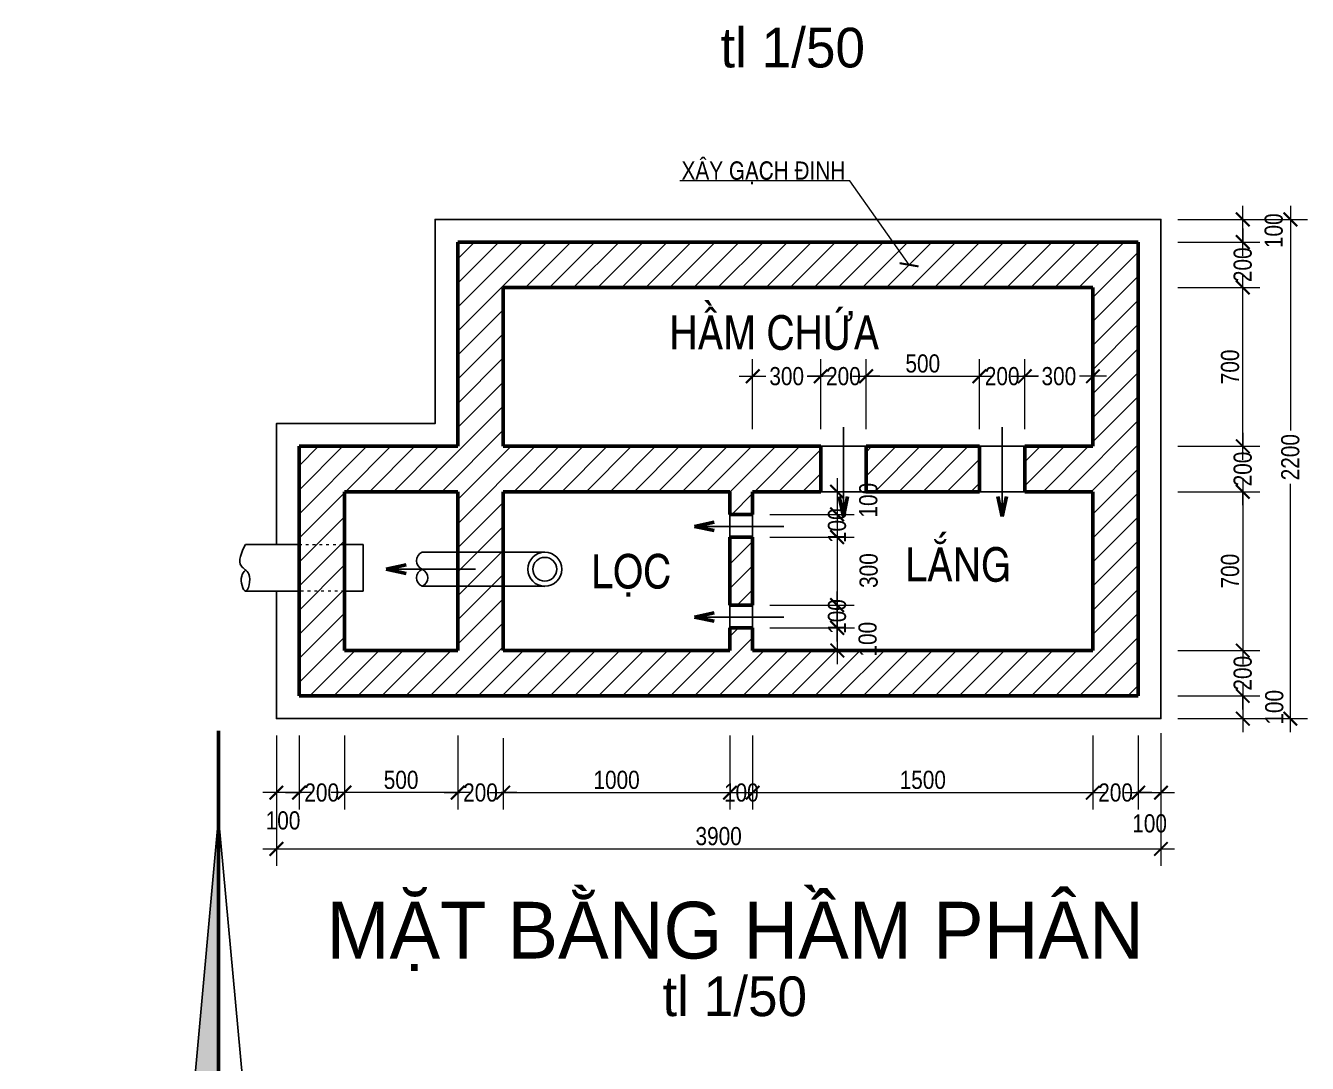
# Model space of a CAD drawing. Header units: millimetres. Extents: x -37049 to 129367, y 25385 to 90033.
# Drawn here: x 30335 to 41636, y 57047 to 66193 of the extents above; entities that cross this region are included whole.
import ezdxf
from ezdxf.enums import TextEntityAlignment as Align

# ---------------------------------------------------------------- set-up
doc = ezdxf.new("R2010")
doc.units = ezdxf.units.MM
doc.header["$MEASUREMENT"] = 0
doc.linetypes.add('ACAD_ISO03W100', pattern=[30, 12, -18])
for name, color, linetype, lineweight in [('DUONGDAN', 8, 'Continuous', 9), ('NKHUAT1', 54, 'ACAD_ISO03W100', 15), ('NKT', 9, 'Continuous', 0), ('NMANH3', 25, 'Continuous', 9), ('NTHAY2', 51, 'Continuous', 25), ('NTHAY3', 41, 'Continuous', 25), ('Ntuong2', 150, 'Continuous', 50)]:
    doc.layers.add(name, color=color, linetype=linetype, lineweight=lineweight)
doc.layers.add('NCHU', color=70, linetype='Continuous')
doc.styles.add('4', font='vmariage.ttf', dxfattribs={"height": 500})
doc.styles.add('AVO', font='vhelvcn.ttf')
doc.styles.add('FRANKO', font='vfranko.ttf', dxfattribs={"height": 500})
doc.dimstyles.new('50', dxfattribs={"dimtxt": 160, "dimasz": 120, "dimexe": 150, "dimexo": 150, "dimgap": 30, "dimtad": 1, "dimdec": 0, "dimlfac": 0.5, "dimzin": 0, "dimdsep": 46, "dimtxsty": 'AVO', "dimblk": 'ARCHTICK', "dimcen": -2, "dimdle": 120, "dimclrd": 256, "dimclre": 256, "dimclrt": 1, "dimadec": 0, "dimazin": 0, "dimtfac": 1, "dimtdec": 0, "dimtix": 1, "dimtmove": 2, "dimatfit": 3, "dimldrblk": 'ARCHTICK', "dimfxl": 0, "dimtolj": 1, "dimtzin": 0, "dimlwd": 0, "dimlwe": 0, "dimarcsym": 0})

# ---------------------------------------------------------------- blocks, each defined once
blk = doc.blocks.new('A$C7419628A')
at = {"layer": 'NTHAY2'}
h = blk.add_hatch(color=256, dxfattribs=at)
h.paths.add_polyline_path([(1701.181442331406, 5800.521993610768), (1487.545180433117, 3470.969979736932, -0.07935660306080584), (1701.181442331545, 3505.091756688722)])
h.paths.add_polyline_path([(1701.181442331617, 2133.394493488238, -0.1255700699201469), (1372.569732549367, 2217.244213410122), (1269.684468672123, 1095.353334336069), (1701.181442331617, 1750.307878665313)])
h.paths.add_polyline_path([(2387.030073931812, 2819.243125088513, 0.4142135623730951), (1701.181442331545, 3505.091756688722), (1701.181442331545, 3389.932804621523, -0.4142135623730951), (2271.871121864649, 2819.243125088506, -0.4142135623730951), (1701.181442331617, 2248.553445555437), (1701.181442331617, 2133.394493488238, 0.4142135623730951)])
for p, q in [((1487.545180432833, 3470.969979736779), (1701.181442331159, 5800.521993610579)), ((1701.181442331159, 5800.521993610579), (1701.181442331268, 3389.932804621356)), ((1914.817704229696, 3470.969979736794), (1701.181442331159, 5800.521993610579)), ((1269.684468671912, 1095.353334335894), (1372.569732549156, 2217.24421340994)), ((1701.18144233137, 2248.55344555527), (1701.181442331406, 1750.307878665146)), ((2132.678415990973, 1095.353334335952), (2029.79315211362, 2217.244213409977)), ((1701.181442331406, 1750.307878665146), (1269.684468671912, 1095.353334335894)), ((1701.181442331406, 1750.307878665146), (2132.678415990973, 1095.353334335952))]:
    blk.add_line(p, q, dxfattribs=at)
for radius in [685.8486316002366, 570.6896795330421]:
    blk.add_circle((1701.181442331334, 2819.243125088302), radius, dxfattribs=at)
at = {"layer": 'Ntuong2'}
for p, q in [((1701.181442331159, 6564.004552650207), (1701.181442331159, 0)), ((3402.362815574859, 2819.243125088302), (6.90874585416168e-05, 2819.243125088302))]:
    blk.add_line(p, q, dxfattribs=at)
at = {"layer": 'NTHAY2', "style": '4'}
blk.add_text('B', height=750, dxfattribs=at).set_placement((1376.938793414389, 2546.817563227603))
blk = doc.blocks.new('_ARCHTICK')
at = {"color": 0, "linetype": 'ByBlock', "const_width": 0.15}
blk.add_lwpolyline([(-0.5, -0.5), (0.5, 0.5)], dxfattribs=at)
blk = doc.blocks.new('*D129')
at = {"layer": 'DEFPOINTS', "color": 0}
for p in [(32545.42689489602, 60085.52011235108), (40345.42689489602, 60107.82575509249), (40345.42689489602, 58937.34508519855)]:
    blk.add_point(p, dxfattribs=at)
at = {"layer": 'NKT', "lineweight": 0}
for p, q in [((32545.42689489602, 59935.52011235108), (32545.42689489602, 58787.34508519855)), ((40345.42689489602, 59957.82575509249), (40345.42689489602, 58787.34508519855)), ((32425.42689489602, 58937.34508519855), (40465.42689489602, 58937.34508519855))]:
    blk.add_line(p, q, dxfattribs=at)
at = {"layer": 'NKT', "lineweight": 0, "xscale": 120, "yscale": 120, "zscale": 120, "rotation": 180}
blk.add_blockref('_ARCHTICK', (32545.42689489602, 58937.34508519855), dxfattribs=at)
at = {"layer": 'NKT', "lineweight": 0, "xscale": 120, "yscale": 120, "zscale": 120}
blk.add_blockref('_ARCHTICK', (40345.42689489602, 58937.34508519855), dxfattribs=at)
at = {"layer": 'NKT', "color": 1, "insert": (36445.42689489602, 59049.05175186522), "char_height": 160, "attachment_point": 5, "style": 'AVO'}
blk.add_mtext('\\A1;3900', dxfattribs=at)
blk = doc.blocks.new('*D134')
at = {"layer": 'DEFPOINTS', "color": 0}
for p in [(36745.42689489602, 61685.52011235108), (36745.42689489602, 61085.52011235108), (37489.63610558951, 61085.52011235108)]:
    blk.add_point(p, dxfattribs=at)
at = {"layer": 'NKT', "lineweight": 0}
for p, q in [((37489.63610558951, 61805.52011235108), (37489.63610558951, 60965.52011235108)), ((36895.42689489602, 61685.52011235108), (37639.63610558951, 61685.52011235108)), ((36895.42689489602, 61085.52011235108), (37639.63610558951, 61085.52011235108))]:
    blk.add_line(p, q, dxfattribs=at)
at = {"layer": 'NKT', "lineweight": 0, "xscale": 120, "yscale": 120, "zscale": 120}
for p, rotation in [((37489.63610558951, 61685.52011235108), 90), ((37489.63610558951, 61085.52011235108), 270)]:
    blk.add_blockref('_ARCHTICK', p, dxfattribs=dict(at, rotation=rotation))
at = {"layer": 'NKT', "color": 1, "insert": (37768.68981900782, 61390.12491344142), "char_height": 160, "attachment_point": 5, "rotation": 90, "style": 'AVO'}
blk.add_mtext('\\A1;300', dxfattribs=at)
blk = doc.blocks.new('*D135')
at = {"layer": 'DEFPOINTS', "color": 0}
for p in [(36866.44381412549, 62085.52011235108), (36745.42689489602, 61885.52011235108), (37489.63610558951, 61885.52011235108)]:
    blk.add_point(p, dxfattribs=at)
at = {"layer": 'NKT', "lineweight": 0}
for p, q in [((37489.63610558951, 62205.52011235108), (37489.63610558951, 61765.52011235108)), ((37016.44381412549, 62085.52011235108), (37639.63610558951, 62085.52011235108)), ((36895.42689489602, 61885.52011235108), (37639.63610558951, 61885.52011235108))]:
    blk.add_line(p, q, dxfattribs=at)
at = {"layer": 'NKT', "lineweight": 0, "xscale": 120, "yscale": 120, "zscale": 120}
for p, rotation in [((37489.63610558951, 62085.52011235108), 90), ((37489.63610558951, 61885.52011235108), 270)]:
    blk.add_blockref('_ARCHTICK', p, dxfattribs=dict(at, rotation=rotation))
at = {"layer": 'NKT', "color": 1, "insert": (37765.56020387809, 62010.52011235108), "char_height": 160, "attachment_point": 5, "rotation": 90, "style": 'AVO'}
blk.add_mtext('\\A1;100', dxfattribs=at)
blk = doc.blocks.new('*D136')
at = {"layer": 'DEFPOINTS', "color": 0}
for p in [(37345.42689489602, 63102.92136078628), (37345.42689489602, 62485.52011235108), (37745.42689489602, 62485.52011235108)]:
    blk.add_point(p, dxfattribs=at)
at = {"layer": 'NKT', "lineweight": 0}
for p, q in [((37345.42689489602, 62635.52011235108), (37345.42689489602, 63252.92136078628)), ((37745.42689489602, 62635.52011235108), (37745.42689489602, 63252.92136078628)), ((37225.42689489602, 63102.92136078628), (37363.53356156269, 63102.92136078628)), ((37865.42689489602, 63102.92136078628), (37727.32022822936, 63102.92136078628))]:
    blk.add_line(p, q, dxfattribs=at)
at = {"layer": 'NKT', "lineweight": 0, "xscale": 120, "yscale": 120, "zscale": 120, "rotation": 180}
blk.add_blockref('_ARCHTICK', (37345.42689489602, 63102.92136078628), dxfattribs=at)
at = {"layer": 'NKT', "lineweight": 0, "xscale": 120, "yscale": 120, "zscale": 120}
blk.add_blockref('_ARCHTICK', (37745.42689489602, 63102.92136078628), dxfattribs=at)
at = {"layer": 'NKT', "color": 1, "insert": (37545.42689489602, 63102.92136078628), "char_height": 160, "attachment_point": 5, "style": 'AVO'}
blk.add_mtext('\\A1;200', dxfattribs=at)
blk = doc.blocks.new('*D137')
at = {"layer": 'DEFPOINTS', "color": 0}
for p in [(36745.42689489602, 60885.52011235108), (37492.45084311388, 60885.52011235108), (36866.44381412549, 60685.52011235108)]:
    blk.add_point(p, dxfattribs=at)
at = {"layer": 'NKT', "lineweight": 0}
for p, q in [((37492.45084311388, 60565.52011235108), (37492.45084311388, 61005.52011235108)), ((36895.42689489602, 60885.52011235108), (37642.45084311388, 60885.52011235108)), ((37016.44381412549, 60685.52011235108), (37642.45084311388, 60685.52011235108))]:
    blk.add_line(p, q, dxfattribs=at)
at = {"layer": 'NKT', "lineweight": 0, "xscale": 120, "yscale": 120, "zscale": 120}
for p, rotation in [((37492.45084311388, 60885.52011235108), 90), ((37492.45084311388, 60685.52011235108), 270)]:
    blk.add_blockref('_ARCHTICK', p, dxfattribs=dict(at, rotation=rotation))
at = {"layer": 'NKT', "color": 1, "insert": (37759.30114966718, 60785.52011235108), "char_height": 160, "attachment_point": 5, "rotation": 90, "style": 'AVO'}
blk.add_mtext('\\A1;100', dxfattribs=at)
blk = doc.blocks.new('*D138')
at = {"layer": 'DEFPOINTS', "color": 0}
for p in [(36745.42689489602, 60085.52011235108), (39745.42689489602, 60085.52011235108), (39745.42689489602, 59433.31975590432)]:
    blk.add_point(p, dxfattribs=at)
at = {"layer": 'NKT', "lineweight": 0}
for p, q in [((36745.42689489602, 59935.52011235108), (36745.42689489602, 59283.31975590432)), ((39745.42689489602, 59935.52011235108), (39745.42689489602, 59283.31975590432)), ((36625.42689489602, 59433.31975590432), (39865.42689489602, 59433.31975590432))]:
    blk.add_line(p, q, dxfattribs=at)
at = {"layer": 'NKT', "lineweight": 0, "xscale": 120, "yscale": 120, "zscale": 120, "rotation": 180}
blk.add_blockref('_ARCHTICK', (36745.42689489602, 59433.31975590432), dxfattribs=at)
at = {"layer": 'NKT', "lineweight": 0, "xscale": 120, "yscale": 120, "zscale": 120}
blk.add_blockref('_ARCHTICK', (39745.42689489602, 59433.31975590432), dxfattribs=at)
at = {"layer": 'NKT', "color": 1, "insert": (38245.42689489602, 59545.02642257098), "char_height": 160, "attachment_point": 5, "style": 'AVO'}
blk.add_mtext('\\A1;1500', dxfattribs=at)
blk = doc.blocks.new('*D139')
at = {"layer": 'DEFPOINTS', "color": 0}
for p in [(38745.42689489602, 63102.92136078628), (37745.42689489602, 62485.52011235108), (38745.42689489602, 62485.52011235108)]:
    blk.add_point(p, dxfattribs=at)
at = {"layer": 'NKT', "lineweight": 0}
for p, q in [((37745.42689489602, 62635.52011235108), (37745.42689489602, 63252.92136078628)), ((38745.42689489602, 62635.52011235108), (38745.42689489602, 63252.92136078628)), ((37625.42689489602, 63102.92136078628), (38865.42689489602, 63102.92136078628))]:
    blk.add_line(p, q, dxfattribs=at)
at = {"layer": 'NKT', "lineweight": 0, "xscale": 120, "yscale": 120, "zscale": 120, "rotation": 180}
blk.add_blockref('_ARCHTICK', (37745.42689489602, 63102.92136078628), dxfattribs=at)
at = {"layer": 'NKT', "lineweight": 0, "xscale": 120, "yscale": 120, "zscale": 120}
blk.add_blockref('_ARCHTICK', (38745.42689489602, 63102.92136078628), dxfattribs=at)
at = {"layer": 'NKT', "color": 1, "insert": (38245.42689489602, 63214.62802745294), "char_height": 160, "attachment_point": 5, "style": 'AVO'}
blk.add_mtext('\\A1;500', dxfattribs=at)
blk = doc.blocks.new('*D84')
at = {"layer": 'DEFPOINTS', "color": 0}
for p in [(36745.42689489602, 63102.92136078628), (36745.42689489602, 62485.52011235108), (37345.42689489602, 62485.52011235108)]:
    blk.add_point(p, dxfattribs=at)
at = {"layer": 'NKT', "lineweight": 0}
for p, q in [((36745.42689489602, 62635.52011235108), (36745.42689489602, 63252.92136078628)), ((37345.42689489602, 62635.52011235108), (37345.42689489602, 63252.92136078628)), ((36625.42689489602, 63102.92136078628), (36862.68022822936, 63102.92136078628)), ((37465.42689489602, 63102.92136078628), (37228.17356156269, 63102.92136078628))]:
    blk.add_line(p, q, dxfattribs=at)
at = {"layer": 'NKT', "lineweight": 0, "xscale": 120, "yscale": 120, "zscale": 120, "rotation": 180}
blk.add_blockref('_ARCHTICK', (36745.42689489602, 63102.92136078628), dxfattribs=at)
at = {"layer": 'NKT', "lineweight": 0, "xscale": 120, "yscale": 120, "zscale": 120}
blk.add_blockref('_ARCHTICK', (37345.42689489602, 63102.92136078628), dxfattribs=at)
at = {"layer": 'NKT', "color": 1, "insert": (37045.42689489602, 63102.92136078628), "char_height": 160, "attachment_point": 5, "style": 'AVO'}
blk.add_mtext('\\A1;300', dxfattribs=at)
blk = doc.blocks.new('*D85')
at = {"layer": 'DEFPOINTS', "color": 0}
for p in [(36545.42689489602, 60085.52011235108), (36745.42689489602, 60085.52011235108), (36745.42689489602, 59433.31975590432)]:
    blk.add_point(p, dxfattribs=at)
at = {"layer": 'NKT', "lineweight": 0}
for p, q in [((36545.42689489602, 59935.52011235108), (36545.42689489602, 59283.31975590432)), ((36745.42689489602, 59935.52011235108), (36745.42689489602, 59283.31975590432)), ((36425.42689489602, 59433.31975590432), (36865.42689489602, 59433.31975590432))]:
    blk.add_line(p, q, dxfattribs=at)
at = {"layer": 'NKT', "lineweight": 0, "xscale": 120, "yscale": 120, "zscale": 120, "rotation": 180}
blk.add_blockref('_ARCHTICK', (36545.42689489602, 59433.31975590432), dxfattribs=at)
at = {"layer": 'NKT', "lineweight": 0, "xscale": 120, "yscale": 120, "zscale": 120}
blk.add_blockref('_ARCHTICK', (36745.42689489602, 59433.31975590432), dxfattribs=at)
at = {"layer": 'NKT', "color": 1, "insert": (36645.42689489602, 59433.31975590432), "char_height": 160, "attachment_point": 5, "style": 'AVO'}
blk.add_mtext('\\A1;100', dxfattribs=at)
blk = doc.blocks.new('*D86')
at = {"layer": 'DEFPOINTS', "color": 0}
for p in [(33145.4268948941, 60085.52011235108), (34145.42689489602, 60085.52011235108), (33145.4268948941, 59433.31975590394)]:
    blk.add_point(p, dxfattribs=at)
at = {"layer": 'NKT', "lineweight": 0}
for p, q in [((33145.4268948941, 59935.52011235108), (33145.4268948941, 59283.31975590394)), ((34145.42689489602, 59935.52011235108), (34145.42689489602, 59283.31975590394)), ((34265.42689489602, 59433.31975590394), (33025.4268948941, 59433.31975590394))]:
    blk.add_line(p, q, dxfattribs=at)
at = {"layer": 'NKT', "lineweight": 0, "xscale": 120, "yscale": 120, "zscale": 120, "rotation": 180}
blk.add_blockref('_ARCHTICK', (33145.4268948941, 59433.31975590394), dxfattribs=at)
at = {"layer": 'NKT', "lineweight": 0, "xscale": 120, "yscale": 120, "zscale": 120}
blk.add_blockref('_ARCHTICK', (34145.42689489602, 59433.31975590394), dxfattribs=at)
at = {"layer": 'NKT', "color": 1, "insert": (33645.42689489506, 59545.02642257061), "char_height": 160, "attachment_point": 5, "style": 'AVO'}
blk.add_mtext('\\A1;500', dxfattribs=at)
blk = doc.blocks.new('*D87')
at = {"layer": 'DEFPOINTS', "color": 0}
for p in [(34145.42689489602, 60085.52011235108), (34545.42689489602, 60063.21446960967), (34545.42689489602, 59433.31975590432)]:
    blk.add_point(p, dxfattribs=at)
at = {"layer": 'NKT', "lineweight": 0}
for p, q in [((34145.42689489602, 59935.52011235108), (34145.42689489602, 59283.31975590432)), ((34545.42689489602, 59913.21446960967), (34545.42689489602, 59283.31975590432)), ((34025.42689489602, 59433.31975590432), (34163.53356156269, 59433.31975590432)), ((34665.42689489602, 59433.31975590432), (34527.32022822936, 59433.31975590432))]:
    blk.add_line(p, q, dxfattribs=at)
at = {"layer": 'NKT', "lineweight": 0, "xscale": 120, "yscale": 120, "zscale": 120, "rotation": 180}
blk.add_blockref('_ARCHTICK', (34145.42689489602, 59433.31975590432), dxfattribs=at)
at = {"layer": 'NKT', "lineweight": 0, "xscale": 120, "yscale": 120, "zscale": 120}
blk.add_blockref('_ARCHTICK', (34545.42689489602, 59433.31975590432), dxfattribs=at)
at = {"layer": 'NKT', "color": 1, "insert": (34345.42689489602, 59433.31975590432), "char_height": 160, "attachment_point": 5, "style": 'AVO'}
blk.add_mtext('\\A1;200', dxfattribs=at)
blk = doc.blocks.new('*D88')
at = {"layer": 'DEFPOINTS', "color": 0}
for p in [(34545.42689489602, 60063.21446960967), (36545.42689489602, 60085.52011235108), (36545.42689489602, 59433.31975590432)]:
    blk.add_point(p, dxfattribs=at)
at = {"layer": 'NKT', "lineweight": 0}
for p, q in [((34545.42689489602, 59913.21446960967), (34545.42689489602, 59283.31975590432)), ((36545.42689489602, 59935.52011235108), (36545.42689489602, 59283.31975590432)), ((34425.42689489602, 59433.31975590432), (36665.42689489602, 59433.31975590432))]:
    blk.add_line(p, q, dxfattribs=at)
at = {"layer": 'NKT', "lineweight": 0, "xscale": 120, "yscale": 120, "zscale": 120, "rotation": 180}
blk.add_blockref('_ARCHTICK', (34545.42689489602, 59433.31975590432), dxfattribs=at)
at = {"layer": 'NKT', "lineweight": 0, "xscale": 120, "yscale": 120, "zscale": 120}
blk.add_blockref('_ARCHTICK', (36545.42689489602, 59433.31975590432), dxfattribs=at)
at = {"layer": 'NKT', "color": 1, "insert": (35545.42689489602, 59545.02642257098), "char_height": 160, "attachment_point": 5, "style": 'AVO'}
blk.add_mtext('\\A1;1000', dxfattribs=at)
blk = doc.blocks.new('*D89')
at = {"layer": 'DEFPOINTS', "color": 0}
for p in [(32545.42689489602, 60085.52011235108), (32745.42689489026, 60085.52011235108), (32545.42689489602, 59433.31975590394)]:
    blk.add_point(p, dxfattribs=at)
at = {"layer": 'NKT', "lineweight": 0}
for p, q in [((32545.42689489602, 59935.52011235108), (32545.42689489602, 59283.31975590394)), ((32745.42689489026, 59935.52011235108), (32745.42689489026, 59283.31975590394)), ((32865.42689489026, 59433.31975590394), (32425.42689489602, 59433.31975590394))]:
    blk.add_line(p, q, dxfattribs=at)
at = {"layer": 'NKT', "lineweight": 0, "xscale": 120, "yscale": 120, "zscale": 120, "rotation": 180}
blk.add_blockref('_ARCHTICK', (32545.42689489602, 59433.31975590394), dxfattribs=at)
at = {"layer": 'NKT', "lineweight": 0, "xscale": 120, "yscale": 120, "zscale": 120}
blk.add_blockref('_ARCHTICK', (32745.42689489026, 59433.31975590394), dxfattribs=at)
at = {"layer": 'NKT', "color": 1, "insert": (32604.26867592692, 59187.38705703525), "char_height": 160, "attachment_point": 5, "style": 'AVO'}
blk.add_mtext('\\A1;100', dxfattribs=at)
blk = doc.blocks.new('*D90')
at = {"layer": 'DEFPOINTS', "color": 0}
for p in [(32745.42689489026, 60085.52011235108), (33145.42689489026, 60085.52011235108), (32745.42689489026, 59433.31975590394)]:
    blk.add_point(p, dxfattribs=at)
at = {"layer": 'NKT', "lineweight": 0}
for p, q in [((32745.42689489026, 59935.52011235108), (32745.42689489026, 59283.31975590394)), ((33145.42689489026, 59935.52011235108), (33145.42689489026, 59283.31975590394)), ((32625.42689489026, 59433.31975590394), (32763.53356155693, 59433.31975590394)), ((33265.42689489026, 59433.31975590394), (33127.32022822359, 59433.31975590394))]:
    blk.add_line(p, q, dxfattribs=at)
at = {"layer": 'NKT', "lineweight": 0, "xscale": 120, "yscale": 120, "zscale": 120, "rotation": 180}
blk.add_blockref('_ARCHTICK', (32745.42689489026, 59433.31975590394), dxfattribs=at)
at = {"layer": 'NKT', "lineweight": 0, "xscale": 120, "yscale": 120, "zscale": 120}
blk.add_blockref('_ARCHTICK', (33145.42689489026, 59433.31975590394), dxfattribs=at)
at = {"layer": 'NKT', "color": 1, "insert": (32945.42689489026, 59433.31975590394), "char_height": 160, "attachment_point": 5, "style": 'AVO'}
blk.add_mtext('\\A1;200', dxfattribs=at)
blk = doc.blocks.new('*D91')
at = {"layer": 'DEFPOINTS', "color": 0}
for p in [(36745.42689489602, 61085.52011235108), (37489.63610558951, 61085.52011235108), (36745.42689489602, 60885.52011235108)]:
    blk.add_point(p, dxfattribs=at)
at = {"layer": 'NKT', "lineweight": 0}
for p, q in [((37489.63610558951, 60765.52011235108), (37489.63610558951, 61205.52011235108)), ((36895.42689489602, 61085.52011235108), (37639.63610558951, 61085.52011235108)), ((36895.42689489602, 60885.52011235108), (37639.63610558951, 60885.52011235108))]:
    blk.add_line(p, q, dxfattribs=at)
at = {"layer": 'NKT', "lineweight": 0, "xscale": 120, "yscale": 120, "zscale": 120}
for p, rotation in [((37489.63610558951, 61085.52011235108), 90), ((37489.63610558951, 60885.52011235108), 270)]:
    blk.add_blockref('_ARCHTICK', p, dxfattribs=dict(at, rotation=rotation))
at = {"layer": 'NKT', "color": 1, "insert": (37489.63610558951, 60985.52011235108), "char_height": 160, "attachment_point": 5, "rotation": 90, "style": 'AVO'}
blk.add_mtext('\\A1;100', dxfattribs=at)
blk = doc.blocks.new('*D92')
at = {"layer": 'DEFPOINTS', "color": 0}
for p in [(36745.42689489602, 61885.52011235108), (36745.42689489602, 61685.52011235108), (37489.63610558951, 61685.52011235108)]:
    blk.add_point(p, dxfattribs=at)
at = {"layer": 'NKT', "lineweight": 0}
for p, q in [((37489.63610558951, 62005.52011235108), (37489.63610558951, 61565.52011235108)), ((36895.42689489602, 61885.52011235108), (37639.63610558951, 61885.52011235108)), ((36895.42689489602, 61685.52011235108), (37639.63610558951, 61685.52011235108))]:
    blk.add_line(p, q, dxfattribs=at)
at = {"layer": 'NKT', "lineweight": 0, "xscale": 120, "yscale": 120, "zscale": 120}
for p, rotation in [((37489.63610558951, 61885.52011235108), 90), ((37489.63610558951, 61685.52011235108), 270)]:
    blk.add_blockref('_ARCHTICK', p, dxfattribs=dict(at, rotation=rotation))
at = {"layer": 'NKT', "color": 1, "insert": (37489.63610558951, 61785.52011235108), "char_height": 160, "attachment_point": 5, "rotation": 90, "style": 'AVO'}
blk.add_mtext('\\A1;100', dxfattribs=at)
blk = doc.blocks.new('*D107')
at = {"layer": 'DEFPOINTS', "color": 0}
for p in [(40345.42689489602, 64485.52011235108), (40345.42689489602, 60085.52011235108), (41486.4727977498, 60085.52011235108)]:
    blk.add_point(p, dxfattribs=at)
at = {"layer": 'NKT', "lineweight": 0}
for p, q in [((41486.4727977498, 64605.52011235108), (41486.4727977498, 62625.54397865518)), ((40495.42689489602, 64485.52011235108), (41636.4727977498, 64485.52011235108)), ((41486.4727977498, 59965.52011235108), (41486.4727977498, 62153.81064532184)), ((40495.42689489602, 60085.52011235108), (41636.4727977498, 60085.52011235108))]:
    blk.add_line(p, q, dxfattribs=at)
at = {"layer": 'NKT', "lineweight": 0, "xscale": 120, "yscale": 120, "zscale": 120}
for p, rotation in [((41486.4727977498, 64485.52011235108), 90), ((41486.4727977498, 60085.52011235108), 270)]:
    blk.add_blockref('_ARCHTICK', p, dxfattribs=dict(at, rotation=rotation))
at = {"layer": 'NKT', "color": 1, "insert": (41486.4727977498, 62389.67731198852), "char_height": 160, "attachment_point": 5, "rotation": 90, "style": 'AVO'}
blk.add_mtext('\\A1;2200', dxfattribs=at)
blk = doc.blocks.new('*D108')
at = {"layer": 'DEFPOINTS', "color": 0}
for p in [(39745.42689489602, 63102.92136078628), (39145.42689489602, 62485.52011235108), (39745.42689489602, 62485.52011235108)]:
    blk.add_point(p, dxfattribs=at)
at = {"layer": 'NKT', "lineweight": 0}
for p, q in [((39145.42689489602, 62635.52011235108), (39145.42689489602, 63252.92136078628)), ((39745.42689489602, 62635.52011235108), (39745.42689489602, 63252.92136078628)), ((39025.42689489602, 63102.92136078628), (39262.68022822936, 63102.92136078628)), ((39865.42689489602, 63102.92136078628), (39628.17356156269, 63102.92136078628))]:
    blk.add_line(p, q, dxfattribs=at)
at = {"layer": 'NKT', "lineweight": 0, "xscale": 120, "yscale": 120, "zscale": 120, "rotation": 180}
blk.add_blockref('_ARCHTICK', (39145.42689489602, 63102.92136078628), dxfattribs=at)
at = {"layer": 'NKT', "lineweight": 0, "xscale": 120, "yscale": 120, "zscale": 120}
blk.add_blockref('_ARCHTICK', (39745.42689489602, 63102.92136078628), dxfattribs=at)
at = {"layer": 'NKT', "color": 1, "insert": (39445.42689489602, 63102.92136078628), "char_height": 160, "attachment_point": 5, "style": 'AVO'}
blk.add_mtext('\\A1;300', dxfattribs=at)
blk = doc.blocks.new('*D109')
at = {"layer": 'DEFPOINTS', "color": 0}
for p in [(39145.42689489602, 63102.92136078628), (38745.42689489602, 62485.52011235108), (39145.42689489602, 62485.52011235108)]:
    blk.add_point(p, dxfattribs=at)
at = {"layer": 'NKT', "lineweight": 0}
for p, q in [((38745.42689489602, 62635.52011235108), (38745.42689489602, 63252.92136078628)), ((39145.42689489602, 62635.52011235108), (39145.42689489602, 63252.92136078628)), ((38625.42689489602, 63102.92136078628), (38763.53356156269, 63102.92136078628)), ((39265.42689489602, 63102.92136078628), (39127.32022822936, 63102.92136078628))]:
    blk.add_line(p, q, dxfattribs=at)
at = {"layer": 'NKT', "lineweight": 0, "xscale": 120, "yscale": 120, "zscale": 120, "rotation": 180}
blk.add_blockref('_ARCHTICK', (38745.42689489602, 63102.92136078628), dxfattribs=at)
at = {"layer": 'NKT', "lineweight": 0, "xscale": 120, "yscale": 120, "zscale": 120}
blk.add_blockref('_ARCHTICK', (39145.42689489602, 63102.92136078628), dxfattribs=at)
at = {"layer": 'NKT', "color": 1, "insert": (38945.42689489602, 63102.92136078628), "char_height": 160, "attachment_point": 5, "style": 'AVO'}
blk.add_mtext('\\A1;200', dxfattribs=at)
blk = doc.blocks.new('*D110')
at = {"layer": 'DEFPOINTS', "color": 0}
for p in [(40345.42689489602, 63885.52011235108), (41066.8635365041, 63885.52011235108), (40345.42689489602, 62485.52011235108)]:
    blk.add_point(p, dxfattribs=at)
at = {"layer": 'NKT', "lineweight": 0}
for p, q in [((41066.8635365041, 62365.52011235108), (41066.8635365041, 64005.52011235108)), ((40495.42689489602, 63885.52011235108), (41216.8635365041, 63885.52011235108)), ((40495.42689489602, 62485.52011235108), (41216.8635365041, 62485.52011235108))]:
    blk.add_line(p, q, dxfattribs=at)
at = {"layer": 'NKT', "lineweight": 0, "xscale": 120, "yscale": 120, "zscale": 120}
for p, rotation in [((41066.8635365041, 63885.52011235108), 90), ((41066.8635365041, 62485.52011235108), 270)]:
    blk.add_blockref('_ARCHTICK', p, dxfattribs=dict(at, rotation=rotation))
at = {"layer": 'NKT', "color": 1, "insert": (40955.15686983742, 63185.52011235109), "char_height": 160, "attachment_point": 5, "rotation": 90, "style": 'AVO'}
blk.add_mtext('\\A1;700', dxfattribs=at)
blk = doc.blocks.new('*D111')
at = {"layer": 'DEFPOINTS', "color": 0}
for p in [(39745.42689489602, 60085.52011235108), (40145.42689489602, 60085.52011235108), (40145.42689489602, 59433.31975590432)]:
    blk.add_point(p, dxfattribs=at)
at = {"layer": 'NKT', "lineweight": 0}
for p, q in [((39745.42689489602, 59935.52011235108), (39745.42689489602, 59283.31975590432)), ((40145.42689489602, 59935.52011235108), (40145.42689489602, 59283.31975590432)), ((39625.42689489602, 59433.31975590432), (39763.53356156269, 59433.31975590432)), ((40265.42689489602, 59433.31975590432), (40127.32022822936, 59433.31975590432))]:
    blk.add_line(p, q, dxfattribs=at)
at = {"layer": 'NKT', "lineweight": 0, "xscale": 120, "yscale": 120, "zscale": 120, "rotation": 180}
blk.add_blockref('_ARCHTICK', (39745.42689489602, 59433.31975590432), dxfattribs=at)
at = {"layer": 'NKT', "lineweight": 0, "xscale": 120, "yscale": 120, "zscale": 120}
blk.add_blockref('_ARCHTICK', (40145.42689489602, 59433.31975590432), dxfattribs=at)
at = {"layer": 'NKT', "color": 1, "insert": (39945.42689489602, 59433.31975590432), "char_height": 160, "attachment_point": 5, "style": 'AVO'}
blk.add_mtext('\\A1;200', dxfattribs=at)
blk = doc.blocks.new('*D112')
at = {"layer": 'DEFPOINTS', "color": 0}
for p in [(40145.42689489602, 60085.52011235108), (40345.42689489602, 60107.82575509249), (40345.42689489602, 59433.31975590432)]:
    blk.add_point(p, dxfattribs=at)
at = {"layer": 'NKT', "lineweight": 0}
for p, q in [((40145.42689489602, 59935.52011235108), (40145.42689489602, 59283.31975590432)), ((40345.42689489602, 59957.82575509249), (40345.42689489602, 59283.31975590432)), ((40025.42689489602, 59433.31975590432), (40465.42689489602, 59433.31975590432))]:
    blk.add_line(p, q, dxfattribs=at)
at = {"layer": 'NKT', "lineweight": 0, "xscale": 120, "yscale": 120, "zscale": 120, "rotation": 180}
blk.add_blockref('_ARCHTICK', (40145.42689489602, 59433.31975590432), dxfattribs=at)
at = {"layer": 'NKT', "lineweight": 0, "xscale": 120, "yscale": 120, "zscale": 120}
blk.add_blockref('_ARCHTICK', (40345.42689489602, 59433.31975590432), dxfattribs=at)
at = {"layer": 'NKT', "color": 1, "insert": (40245.42689489602, 59161.48134992374), "char_height": 160, "attachment_point": 5, "style": 'AVO'}
blk.add_mtext('\\A1;100', dxfattribs=at)
blk = doc.blocks.new('*D113')
at = {"layer": 'DEFPOINTS', "color": 0}
for p in [(40345.42689489602, 62085.52011235108), (40345.42689489602, 60685.52011235108), (41066.8635365041, 60685.52011235108)]:
    blk.add_point(p, dxfattribs=at)
at = {"layer": 'NKT', "lineweight": 0}
for p, q in [((41066.8635365041, 62205.52011235108), (41066.8635365041, 60565.52011235108)), ((40495.42689489602, 62085.52011235108), (41216.8635365041, 62085.52011235108)), ((40495.42689489602, 60685.52011235108), (41216.8635365041, 60685.52011235108))]:
    blk.add_line(p, q, dxfattribs=at)
at = {"layer": 'NKT', "lineweight": 0, "xscale": 120, "yscale": 120, "zscale": 120}
for p, rotation in [((41066.8635365041, 62085.52011235108), 90), ((41066.8635365041, 60685.52011235108), 270)]:
    blk.add_blockref('_ARCHTICK', p, dxfattribs=dict(at, rotation=rotation))
at = {"layer": 'NKT', "color": 1, "insert": (40955.15686983742, 61385.52011235109), "char_height": 160, "attachment_point": 5, "rotation": 90, "style": 'AVO'}
blk.add_mtext('\\A1;700', dxfattribs=at)
blk = doc.blocks.new('*D114')
at = {"layer": 'DEFPOINTS', "color": 0}
for p in [(40345.42689489602, 60285.52011235108), (40345.42689489602, 60085.52011235108), (41066.8635365041, 60085.52011235108)]:
    blk.add_point(p, dxfattribs=at)
at = {"layer": 'NKT', "lineweight": 0}
for p, q in [((41066.8635365041, 60405.52011235108), (41066.8635365041, 59965.52011235108)), ((40495.42689489602, 60285.52011235108), (41216.8635365041, 60285.52011235108)), ((40495.42689489602, 60085.52011235108), (41216.8635365041, 60085.52011235108))]:
    blk.add_line(p, q, dxfattribs=at)
at = {"layer": 'NKT', "lineweight": 0, "xscale": 120, "yscale": 120, "zscale": 120}
for p, rotation in [((41066.8635365041, 60285.52011235108), 90), ((41066.8635365041, 60085.52011235108), 270)]:
    blk.add_blockref('_ARCHTICK', p, dxfattribs=dict(at, rotation=rotation))
at = {"layer": 'NKT', "color": 1, "insert": (41345.40225558556, 60185.52011235108), "char_height": 160, "attachment_point": 5, "rotation": 90, "style": 'AVO'}
blk.add_mtext('\\A1;100', dxfattribs=at)
blk = doc.blocks.new('*D115')
at = {"layer": 'DEFPOINTS', "color": 0}
for p in [(40345.42689489602, 60685.52011235108), (40345.42689489602, 60285.52011235108), (41066.8635365041, 60285.52011235108)]:
    blk.add_point(p, dxfattribs=at)
at = {"layer": 'NKT', "lineweight": 0}
for p, q in [((41066.8635365041, 60805.52011235108), (41066.8635365041, 60667.4134456844)), ((40495.42689489602, 60685.52011235108), (41216.8635365041, 60685.52011235108)), ((40495.42689489602, 60285.52011235108), (41216.8635365041, 60285.52011235108)), ((41066.8635365041, 60165.52011235108), (41066.8635365041, 60303.62677901774))]:
    blk.add_line(p, q, dxfattribs=at)
at = {"layer": 'NKT', "lineweight": 0, "xscale": 120, "yscale": 120, "zscale": 120}
for p, rotation in [((41066.8635365041, 60685.52011235108), 90), ((41066.8635365041, 60285.52011235108), 270)]:
    blk.add_blockref('_ARCHTICK', p, dxfattribs=dict(at, rotation=rotation))
at = {"layer": 'NKT', "color": 1, "insert": (41066.8635365041, 60485.52011235108), "char_height": 160, "attachment_point": 5, "rotation": 90, "style": 'AVO'}
blk.add_mtext('\\A1;200', dxfattribs=at)
blk = doc.blocks.new('*D116')
at = {"layer": 'DEFPOINTS', "color": 0}
for p in [(40345.42689489602, 62485.52011235108), (40345.42689489602, 62085.52011235108), (41066.8635365041, 62085.52011235108)]:
    blk.add_point(p, dxfattribs=at)
at = {"layer": 'NKT', "lineweight": 0}
for p, q in [((41066.8635365041, 62605.52011235108), (41066.8635365041, 62467.4134456844)), ((40495.42689489602, 62485.52011235108), (41216.8635365041, 62485.52011235108)), ((40495.42689489602, 62085.52011235108), (41216.8635365041, 62085.52011235108)), ((41066.8635365041, 61965.52011235108), (41066.8635365041, 62103.62677901774))]:
    blk.add_line(p, q, dxfattribs=at)
at = {"layer": 'NKT', "lineweight": 0, "xscale": 120, "yscale": 120, "zscale": 120}
for p, rotation in [((41066.8635365041, 62485.52011235108), 90), ((41066.8635365041, 62085.52011235108), 270)]:
    blk.add_blockref('_ARCHTICK', p, dxfattribs=dict(at, rotation=rotation))
at = {"layer": 'NKT', "color": 1, "insert": (41066.8635365041, 62285.52011235108), "char_height": 160, "attachment_point": 5, "rotation": 90, "style": 'AVO'}
blk.add_mtext('\\A1;200', dxfattribs=at)
blk = doc.blocks.new('*D119')
at = {"layer": 'DEFPOINTS', "color": 0}
for p in [(40345.42689489602, 64485.52011235108), (41066.8635365041, 64485.52011235108), (40345.42689489602, 64285.52011235108)]:
    blk.add_point(p, dxfattribs=at)
at = {"layer": 'NKT', "lineweight": 0}
for p, q in [((41066.8635365041, 64165.52011235108), (41066.8635365041, 64605.52011235108)), ((40495.42689489602, 64485.52011235108), (41216.8635365041, 64485.52011235108)), ((40495.42689489602, 64285.52011235108), (41216.8635365041, 64285.52011235108))]:
    blk.add_line(p, q, dxfattribs=at)
at = {"layer": 'NKT', "lineweight": 0, "xscale": 120, "yscale": 120, "zscale": 120}
for p, rotation in [((41066.8635365041, 64485.52011235108), 90), ((41066.8635365041, 64285.52011235108), 270)]:
    blk.add_blockref('_ARCHTICK', p, dxfattribs=dict(at, rotation=rotation))
at = {"layer": 'NKT', "color": 1, "insert": (41340.24227249209, 64385.52011235108), "char_height": 160, "attachment_point": 5, "rotation": 90, "style": 'AVO'}
blk.add_mtext('\\A1;100', dxfattribs=at)
blk = doc.blocks.new('*D120')
at = {"layer": 'DEFPOINTS', "color": 0}
for p in [(40345.42689489602, 64285.52011235108), (41066.8635365041, 64285.52011235108), (40345.42689489602, 63885.52011235108)]:
    blk.add_point(p, dxfattribs=at)
at = {"layer": 'NKT', "lineweight": 0}
for p, q in [((41066.8635365041, 64405.52011235108), (41066.8635365041, 64267.4134456844)), ((40495.42689489602, 64285.52011235108), (41216.8635365041, 64285.52011235108)), ((40495.42689489602, 63885.52011235108), (41216.8635365041, 63885.52011235108)), ((41066.8635365041, 63765.52011235108), (41066.8635365041, 63903.62677901774))]:
    blk.add_line(p, q, dxfattribs=at)
at = {"layer": 'NKT', "lineweight": 0, "xscale": 120, "yscale": 120, "zscale": 120}
for p, rotation in [((41066.8635365041, 64285.52011235108), 90), ((41066.8635365041, 63885.52011235108), 270)]:
    blk.add_blockref('_ARCHTICK', p, dxfattribs=dict(at, rotation=rotation))
at = {"layer": 'NKT', "color": 1, "insert": (41066.8635365041, 64085.52011235108), "char_height": 160, "attachment_point": 5, "rotation": 90, "style": 'AVO'}
blk.add_mtext('\\A1;200', dxfattribs=at)

msp = doc.modelspace()

# ---------------------------------------------------------------- hatches: boundary and pattern name
at = {"layer": 'NMANH3'}
h = msp.add_hatch(dxfattribs=at)
h.set_pattern_fill('ANSI31', color=256, scale=1200, style=0)
h.set_pattern_definition([(44.99999999999361, (37492.55009991833, 77454.17481901239), (-106.0660171779703, 106.0660171779939), [])])
h.paths.add_polyline_path([(34545.42689489457, 63885.5201123514), (35069.24085482745, 63885.52011235134), (35069.24085482751, 64285.52011235134), (34145.42689489463, 64285.52011235143), (34145.42689489445, 62485.52011235143), (32745.42689489445, 62485.5201123516), (32745.42689489422, 60285.5201123516), (38014.42689489422, 60285.52011235102), (40145.42689489422, 60285.52011235079), (40145.42689489463, 64285.52011235079), (39745.42689489457, 63885.52011235082), (39745.42689489445, 62485.52011235082), (39145.42689489445, 62485.52011235087), (39145.42689489439, 62085.52011235087), (39745.42689489439, 62085.52011235082), (39745.42689489422, 60685.52011235082), (36745.42689489422, 60685.52011235117), (36745.42689489428, 60885.52011235117), (36545.42689489428, 60885.52011235117), (36545.42689489422, 60685.52011235117), (34545.42689489422, 60685.5201123514), (34545.42689489434, 61252.01918135057), (34145.42689489434, 61252.01918135062), (34145.42689489422, 60685.52011235143), (33145.42689489422, 60685.52011235154), (33145.42689489439, 62085.52011235154), (34145.42689489439, 62085.52011235146), (34145.42689489434, 61552.01918135062), (34545.42689489434, 61552.01918135057), (34545.42689489439, 62085.5201123514), (36545.42689489439, 62085.52011235117), (36545.42689489439, 61885.52011235119), (36745.42689489439, 61885.52011235117), (36745.42689489439, 62085.52011235117), (37345.42689489439, 62085.52011235108), (37345.42689489445, 62485.52011235108), (34545.42689489445, 62485.5201123514)])
h.paths.add_polyline_path([(38745.42689489445, 62485.52011235093), (37745.42689489445, 62485.52011235105), (37745.42689489439, 62085.52011235105), (38745.42689489439, 62085.52011235093)], flags=16)
h.paths.add_polyline_path([(39724.06424073363, 64285.52011235082), (37339.81087274005, 64285.52011235108), (37339.81087274, 63885.52011235108), (39324.06424073339, 63885.52011235087)], flags=16)
h.paths.add_polyline_path([(37039.81087274005, 64285.52011235114), (35744.94301984872, 64285.52011235125), (35744.94301984867, 63885.52011235125), (37039.81087274, 63885.52011235114)], flags=17)
h.paths.add_polyline_path([(35444.94301984872, 64285.52011235131), (35216.24085482745, 64285.52011235131), (35216.24085482745, 63885.52011235131), (35444.94301984867, 63885.52011235131)], flags=17)
h.paths.add_polyline_path([(35216.24085482745, 64285.52011235134), (35069.24085482751, 64285.52011235134), (35069.24085482745, 63885.52011235134), (35216.24085482745, 63885.52011235134)], flags=17)
h.paths.add_polyline_path([(35744.94301984872, 64285.52011235125), (35444.94301984872, 64285.52011235131), (35444.94301984867, 63885.52011235131), (35744.94301984867, 63885.52011235125)], flags=17)
h.paths.add_polyline_path([(37339.81087274005, 64285.52011235108), (37039.81087274005, 64285.52011235114), (37039.81087274, 63885.52011235114), (37339.81087274, 63885.52011235108)], flags=17)
h.paths.add_polyline_path([(40145.42689489463, 64285.52011235079), (39724.06424073363, 64285.52011235082), (39324.06424073339, 63885.52011235087), (39745.42689489457, 63885.52011235082)])
h.paths.add_polyline_path([(36745.42689489434, 61685.52011235114), (36545.42689489434, 61685.52011235119), (36545.42689489428, 61085.52011235117), (36745.42689489428, 61085.52011235114)], flags=17)
h.paths.add_polyline_path([(34545.42689489434, 61552.01918135057), (34145.42689489434, 61552.01918135062), (34145.42689489434, 61252.01918135062), (34545.42689489434, 61252.01918135057)], flags=16)
h.paths.add_polyline_path([(37451.4377477144, 60598.02011235114), (37451.4377477144, 60973.02011235114), (37676.4377477144, 60973.02011235114), (37676.4377477144, 60598.02011235114)], flags=24)

# ---------------------------------------------------------------- linework, layer by layer
at = {"layer": 'DUONGDAN'}
msp.add_line((34912.48605676187, 61243.69062502912), (34912.48605676187, 61243.69062502912), dxfattribs=at)
at = {"layer": 'NKHUAT1', "color": 7, "ltscale": 2}
for p, q in [((32745.42689489602, 61620.77669817288), (33145.42689489602, 61620.77669817288)), ((33145.42689489602, 61209.66472832081), (32745.42689489602, 61209.66472832081))]:
    msp.add_line(p, q, dxfattribs=at)
at = {"layer": 'NTHAY2'}
for p, q in [((37345.42689489602, 62485.52011235108), (37745.42689489602, 62485.52011235108)), ((38745.42689489602, 62485.52011235108), (39145.42689489602, 62485.52011235108)), ((37345.42689489602, 62085.52011235114), (37745.42689489602, 62085.52011235108)), ((38745.42689489602, 62085.52011235108), (39145.42689489602, 62085.52011235108)), ((36545.42689489602, 61885.52011235108), (36545.42689489602, 61685.52011235108)), ((36745.42689489602, 61885.52011235108), (36745.42689489602, 61685.52011235108)), ((32745.42689489602, 61620.77669817288), (32273.15992076823, 61620.77669817288)), ((33309.70585182949, 61620.77669817288), (33145.42689489602, 61620.77669817288)), ((32745.42689489602, 61209.66472832081), (32273.15992076823, 61209.66472832081)), ((33309.70585182949, 61209.66472832081), (33145.42689489602, 61209.66472832081)), ((36545.42689489602, 61085.52011235108), (36545.42689489602, 60885.52011235108)), ((36745.42689489602, 61085.52011235108), (36745.42689489602, 60885.52011235108))]:
    msp.add_line(p, q, dxfattribs=at)
at = {"layer": 'NTHAY2', "ltscale": 350}
msp.add_line((33309.70585182949, 61620.77669817288), (33309.70585182949, 61209.66472832081), dxfattribs=at)
at = {"layer": 'NTHAY2'}
msp.add_lwpolyline([(32545.42689489602, 61209.66472832081), (32545.42689489602, 60085.52011235108), (40345.42689489602, 60085.52011235108), (40345.42689489602, 64485.52011235108), (33945.42689489602, 64485.52011235108), (33945.42689489602, 62685.52011235108), (32545.42689489602, 62685.52011235108), (32545.42689489602, 61620.77669817288)], dxfattribs=at)
at = {"layer": 'NTHAY2', "ltscale": 350}
msp.add_spline([(32273.15992076823, 61620.77669817288), (32237.16872336692, 61428.87413022545), (32301.76824135473, 61359.17868163914), (32273.15992076823, 61209.66472832081), (32239.75266098999, 61341.10953857462), (32273.3444657533, 61395.31705292567)], degree=3, dxfattribs=at)
at = {"layer": 'NTHAY3'}
for p, q in [((37545.42689489602, 61867.54643484848), (37545.42689489602, 62654.6173379934)), ((38945.42689489602, 61867.54643484848), (38945.42689489602, 62654.6173379934)), ((36231.90625756502, 61779.52011235108), (37018.97716070991, 61779.52011235108)), ((34912.48605676187, 61552.01918135025), (33831.27836040594, 61552.01918135025)), ((33514.64054052311, 61402.79576641513), (34302.55009991827, 61401.67660873011)), ((34912.48605676187, 61252.01918135025), (33831.70564919361, 61252.01918135025)), ((34912.48605676187, 61252.01918135025), (34912.48605676187, 61252.01918135025)), ((36231.90625756502, 60980.02011235108), (37018.97716070991, 60980.02011235108))]:
    msp.add_line(p, q, dxfattribs=at)
for radius in [150.0000000000001, 105]:
    msp.add_circle((34912.48605676187, 61402.01918135025), radius, dxfattribs=at)
for centre, start, end in [((33863.30922126072, 61476.97325563311), 113.113603036309, 246.7229135318815), ((33863.09593215026, 61326.97340727353), 113.1141455356005, 246.7229135318815), ((33798.81950020243, 61327.06480378582), 293.1141455356004, 66.72291353188149)]:
    msp.add_arc(centre, 81.59575365369632, start, end, dxfattribs=at)
at = {"layer": 'Ntuong2'}
for p, q in [((34145.42689489602, 64285.52011235108), (40145.42689489602, 64285.52011235108)), ((34145.42689489602, 64285.52011235108), (34145.42689489602, 62485.52011235108)), ((40145.42689489602, 64285.52011235108), (40145.42689489602, 60285.52011235108)), ((34545.42689489602, 63885.52011235108), (39745.42689489602, 63885.52011235108)), ((34545.42689489602, 63885.52011235108), (34545.42689489602, 62485.52011235108)), ((39745.42689489602, 63885.52011235108), (39745.42689489602, 62485.52011235108)), ((32745.42689489602, 60285.52011235108), (32745.42689489602, 62485.52011235108)), ((32745.42689489602, 62485.52011235108), (34145.42689489602, 62485.52011235108)), ((34545.42689489602, 62485.52011235108), (37345.42689489602, 62485.52011235108)), ((37345.42689489602, 62485.52011235108), (37345.42689489602, 62085.52011235108)), ((37745.42689489602, 62485.52011235108), (38745.42689489602, 62485.52011235108)), ((37745.42689489602, 62485.52011235108), (37745.42689489602, 62085.52011235108)), ((38745.42689489602, 62485.52011235108), (38745.42689489602, 62085.52011235108)), ((39145.42689489602, 62485.52011235108), (39145.42689489602, 62085.52011235108)), ((39145.42689489602, 62485.52011235108), (39745.42689489602, 62485.52011235108)), ((33145.42689489602, 60685.52011235108), (33145.42689489602, 62085.52011235108)), ((33145.42689489602, 62085.52011235108), (34145.42689489602, 62085.52011235108)), ((34145.42689489602, 62085.52011235108), (34145.42689489602, 60685.52011235108)), ((34545.42689489602, 62085.52011235108), (36545.42689489602, 62085.52011235108)), ((34545.42689489602, 62085.52011235108), (34545.42689489602, 60685.52011235108)), ((36545.42689489602, 62085.52011235108), (36545.42689489602, 61885.52011235108)), ((36745.42689489602, 62085.52011235108), (36745.42689489602, 61885.52011235108)), ((36745.42689489602, 62085.52011235108), (37345.42689489602, 62085.52011235108)), ((37745.42689489602, 62085.52011235108), (38745.42689489602, 62085.52011235108)), ((39145.42689489602, 62085.52011235108), (39745.42689489602, 62085.52011235108)), ((39745.42689489602, 62085.52011235108), (39745.42689489602, 60685.52011235108)), ((37545.42689489602, 61867.54643484848), (37508.48399245075, 62042.79270456129)), ((37545.42689489602, 61867.54643484848), (37582.36979734129, 62042.79270456129)), ((38945.42689489602, 61867.54643484848), (38908.48399245075, 62042.79270456129)), ((38945.42689489602, 61867.54643484848), (38982.36979734129, 62042.79270456129)), ((36545.42689489602, 61885.52011235108), (36745.42689489585, 61885.52011235108)), ((36231.90625756502, 61779.52011235108), (36407.15252727724, 61816.46301479638)), ((36231.90625756502, 61779.52011235108), (36407.15252727724, 61742.57720990578)), ((36545.42689489602, 61685.52011235108), (36545.42689489602, 61085.52011235108)), ((36545.42689489602, 61685.52011235108), (36745.42689489585, 61685.52011235108)), ((36745.42689489602, 61685.52011235108), (36745.42689489602, 61085.52011235108)), ((33514.64054052311, 61402.79576641513), (33689.93916319747, 61439.48944404072)), ((33514.64054052311, 61402.79576641513), (33689.8341029468, 61365.60371384438)), ((36545.42689489602, 61085.52011235108), (36745.42689489585, 61085.52011235108)), ((36231.90625756502, 60980.02011235108), (36407.15252727724, 61016.96301479638)), ((36231.90625756502, 60980.02011235108), (36407.15252727724, 60943.07720990578)), ((36545.42689489602, 60885.52011235108), (36745.42689489585, 60885.52011235108)), ((36545.42689489602, 60885.52011235108), (36545.42689489602, 60685.52011235108)), ((36745.42689489602, 60885.52011235108), (36745.42689489602, 60685.52011235108)), ((33145.42689489602, 60685.52011235108), (34145.42689489602, 60685.52011235108)), ((34545.42689489602, 60685.52011235108), (36545.42689489602, 60685.52011235108)), ((36745.42689489602, 60685.52011235108), (39745.42689489602, 60685.52011235108)), ((32745.42689489602, 60285.52011235108), (38014.42689489602, 60285.52011235108)), ((34145.42689489602, 60285.52011235108), (40145.42689489602, 60285.52011235108))]:
    msp.add_line(p, q, dxfattribs=at)

# ---------------------------------------------------------------- block references
at = {"layer": 'NTHAY2'}
msp.add_blockref('A$C7419628A', (30334.84831241194, 53412.57106546583), dxfattribs=at)

# ---------------------------------------------------------------- texts
at = {"layer": 'NCHU', "ltscale": 0.75, "style": 'FRANKO'}
for s, height, p in [('tl 1/50', 350, (37098.2398955744, 66006.20161864498)), ('MAËT BAÈNG HAÀM PHAÂN', 500, (36590.12499977613, 58241.54881571906)), ('tl 1/50', 350, (36587.34578000093, 57645.21184637514))]:
    msp.add_text(s, height=height, dxfattribs=at).set_placement(p, align=Align.MIDDLE)
at = {"layer": 'NCHU', "ltscale": 0.75, "style": 'AVO'}
msp.add_text('XAÂY GAÏCH ÑINH', height=160, rotation=359.9999999999976, dxfattribs=at).set_placement((36118.10559192639, 64835.67673909814))
at = {"layer": 'NCHU', "ltscale": 0.75, "char_height": 300, "attachment_point": 5, "style": 'AVO'}
for s, insert in [('HAÀM CHÖÙA  ', (36937.64912826859, 63484.94217671678)), ('LAÉNG ', (38558.51499035588, 61440.69687316616)), ('LOÏC', (35675.47012339608, 61347.24889784845))]:
    msp.add_mtext(s, dxfattribs=dict(at, insert=insert))

# ---------------------------------------------------------------- dimensions: what is measured, and where the dimension line sits
at = {"layer": 'NKT'}
for base, p1, p2, angle, text, picture, middle in [((41486.4727977498, 60085.52011235108), (40345.42689489602, 64485.52011235108), (40345.42689489602, 60085.52011235108), 90, '2200', '*D107', (41486.4727977498, 62389.67731198852)), ((41066.8635365041, 64485.52011235108), (40345.42689489602, 64285.52011235108), (40345.42689489602, 64485.52011235108), 90, '100', '*D119', (41340.24227249209, 64385.52011235108)), ((41066.8635365041, 64285.52011235108), (40345.42689489602, 63885.52011235108), (40345.42689489602, 64285.52011235108), 90, '200', '*D120', (41066.8635365041, 64085.52011235108)), ((36745.42689489602, 63102.92136078628), (37345.42689489602, 62485.52011235108), (36745.42689489602, 62485.52011235108), 180, '300', '*D84', (37045.42689489602, 63102.92136078628)), ((37345.42689489602, 63102.92136078628), (37745.42689489602, 62485.52011235108), (37345.42689489602, 62485.52011235108), 180, '200', '*D136', (37545.42689489602, 63102.92136078628)), ((39145.42689489602, 63102.92136078628), (38745.42689489602, 62485.52011235108), (39145.42689489602, 62485.52011235108), 180, '200', '*D109', (38945.42689489602, 63102.92136078628)), ((39745.42689489602, 63102.92136078628), (39145.42689489602, 62485.52011235108), (39745.42689489602, 62485.52011235108), 180, '300', '*D108', (39445.42689489602, 63102.92136078628)), ((41066.8635365041, 62085.52011235108), (40345.42689489602, 62485.52011235108), (40345.42689489602, 62085.52011235108), 90, '200', '*D116', (41066.8635365041, 62285.52011235108)), ((37489.63610558951, 61885.52011235108), (36866.44381412549, 62085.52011235108), (36745.42689489602, 61885.52011235108), 90, '100', '*D135', (37765.56020387809, 62010.52011235108)), ((37489.63610558951, 61685.52011235108), (36745.42689489602, 61885.52011235108), (36745.42689489602, 61685.52011235108), 90, '100', '*D92', (37489.63610558951, 61785.52011235108)), ((37489.63610558951, 61085.52011235108), (36745.42689489602, 61685.52011235108), (36745.42689489602, 61085.52011235108), 90, '300', '*D134', (37768.68981900782, 61390.12491344142)), ((37489.63610558951, 61085.52011235108), (36745.42689489602, 60885.52011235108), (36745.42689489602, 61085.52011235108), 90, '100', '*D91', (37489.63610558951, 60985.52011235108)), ((37492.45084311388, 60885.52011235108), (36866.44381412549, 60685.52011235108), (36745.42689489602, 60885.52011235108), 90, '100', '*D137', (37759.30114966718, 60785.52011235108)), ((41066.8635365041, 60285.52011235108), (40345.42689489602, 60685.52011235108), (40345.42689489602, 60285.52011235108), 90, '200', '*D115', (41066.8635365041, 60485.52011235108)), ((41066.8635365041, 60085.52011235108), (40345.42689489602, 60285.52011235108), (40345.42689489602, 60085.52011235108), 90, '100', '*D114', (41345.40225558556, 60185.52011235108))]:
    dim = msp.add_linear_dim(base=base, p1=p1, p2=p2, angle=angle, text=text, dimstyle='50', dxfattribs=at)
    dim.commit()
    dim.dimension.update_dxf_attribs({"geometry": picture, "text_midpoint": middle, "dimtype": 160})
for base, p1, p2, angle, text, picture, middle in [((41066.8635365041, 63885.52011235108), (40345.42689489602, 62485.52011235108), (40345.42689489602, 63885.52011235108), 90, '700', '*D110', (40955.15686983742, 63185.52011235109)), ((38745.42689489602, 63102.92136078628), (37745.42689489602, 62485.52011235108), (38745.42689489602, 62485.52011235108), 180, '500', '*D139', (38245.42689489602, 63214.62802745294)), ((41066.8635365041, 60685.52011235108), (40345.42689489602, 62085.52011235108), (40345.42689489602, 60685.52011235108), 90, '700', '*D113', (40955.15686983742, 61385.52011235109))]:
    dim = msp.add_linear_dim(base=base, p1=p1, p2=p2, angle=angle, text=text, dimstyle='50', dxfattribs=at)
    dim.commit()
    dim.dimension.update_dxf_attribs({"geometry": picture, "text_midpoint": middle})
for base, p1, p2, text, picture, middle in [((32545.42689489602, 59433.31975590394), (32745.42689489026, 60085.52011235108), (32545.42689489602, 60085.52011235108), '100', '*D89', (32604.26867592692, 59187.38705703525)), ((32745.42689489026, 59433.31975590394), (33145.42689489026, 60085.52011235108), (32745.42689489026, 60085.52011235108), '200', '*D90', (32945.42689489026, 59433.31975590394)), ((34545.42689489602, 59433.31975590432), (34145.42689489602, 60085.52011235108), (34545.42689489602, 60063.21446960967), '200', '*D87', (34345.42689489602, 59433.31975590432)), ((36745.42689489602, 59433.31975590432), (36545.42689489602, 60085.52011235108), (36745.42689489602, 60085.52011235108), '100', '*D85', (36645.42689489602, 59433.31975590432)), ((40145.42689489602, 59433.31975590432), (39745.42689489602, 60085.52011235108), (40145.42689489602, 60085.52011235108), '200', '*D111', (39945.42689489602, 59433.31975590432)), ((40345.42689489602, 59433.31975590432), (40145.42689489602, 60085.52011235108), (40345.42689489602, 60107.82575509249), '100', '*D112', (40245.42689489602, 59161.48134992374))]:
    dim = msp.add_linear_dim(base=base, p1=p1, p2=p2, text=text, dimstyle='50', dxfattribs=at)
    dim.commit()
    dim.dimension.update_dxf_attribs({"geometry": picture, "text_midpoint": middle, "dimtype": 160})
for base, p1, p2, text, picture, middle in [((40345.42689489602, 58937.34508519855), (32545.42689489602, 60085.52011235108), (40345.42689489602, 60107.82575509249), '3900', '*D129', (36445.42689489602, 59049.05175186522)), ((33145.4268948941, 59433.31975590394), (34145.42689489602, 60085.52011235108), (33145.4268948941, 60085.52011235108), '500', '*D86', (33645.42689489506, 59545.02642257061)), ((36545.42689489602, 59433.31975590432), (34545.42689489602, 60063.21446960967), (36545.42689489602, 60085.52011235108), '1000', '*D88', (35545.42689489602, 59545.02642257098)), ((39745.42689489602, 59433.31975590432), (36745.42689489602, 60085.52011235108), (39745.42689489602, 60085.52011235108), '1500', '*D138', (38245.42689489602, 59545.02642257098))]:
    dim = msp.add_linear_dim(base=base, p1=p1, p2=p2, text=text, dimstyle='50', dxfattribs=at)
    dim.commit()
    dim.dimension.update_dxf_attribs({"geometry": picture, "text_midpoint": middle})

# ---------------------------------------------------------------- leaders
at = {"layer": 'NMANH3'}
msp.add_leader([(38124.60966074915, 64085.520112351), (37601.28902412667, 64825.2276804088), (36104.43322072353, 64825.22768040883)], dimstyle='50', override={"dimtad": 0}, dxfattribs=at)

doc.saveas('drawing.dxf')
